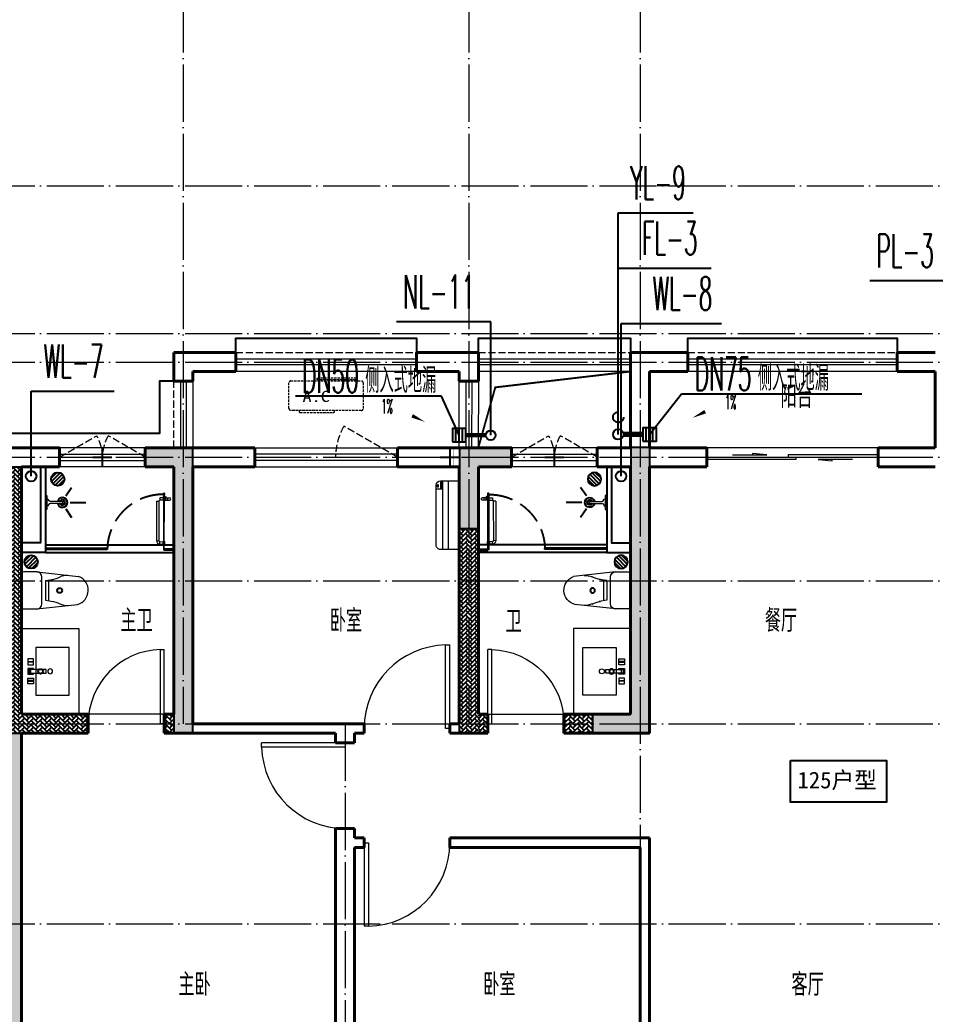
# Model space of a CAD drawing. Extents: x 27938 to 650306, y -92720 to 1524912.
# Drawn here: x 299599 to 309217, y 444882 to 455326 of the extents above; entities that cross this region are included whole.
import ezdxf

# ---------------------------------------------------------------- set-up
doc = ezdxf.new("R2010")
doc.units = 0
doc.header["$LTSCALE"] = 1000
doc.header["$MEASUREMENT"] = 0
doc.linetypes.add('DASH', pattern=[0.35, 0.25, -0.1])
doc.linetypes.add('DOTE', pattern=[2.42, 2, -0.2, 0.02, -0.2])
for name, color, linetype in [('COLUMN', 9, 'Continuous'), ('DIM_凝结', 3, 'Continuous'), ('DIM_废水', 3, 'Continuous'), ('DIM_污水', 3, 'Continuous'), ('DIM_雨水', 3, 'Continuous'), ('DIM_餐饮排水', 3, 'Continuous'), ('EQUIP_地漏', 7, 'Continuous'), ('EQUIP_污水', 7, 'Continuous'), ('IP-bath&kitchen-JOHNSON', 4, 'Continuous'), ('P-bath&kitchen-JOHNSON', 4, 'Continuous'), ('PIPE-凝结', 150, 'N'), ('PIPE-废水', 31, 'F'), ('PUB_TEXT', 4, 'Continuous'), ('TWT_LEAD', 3, 'Continuous'), ('VPIPE-凝结', 150, 'Continuous'), ('VPIPE-废水', 31, 'Continuous'), ('VPIPE-污水', 2, 'W'), ('VPIPE-雨水', 4, 'DASH'), ('保温', 6, 'Continuous'), ('机电标识类', 1, 'Continuous'), ('看线', 251, 'Continuous')]:
    doc.layers.add(name, color=color, linetype=linetype)
for name, color, linetype, lineweight in [('DOTE', 19, 'DOTE', 9), ('LVTRY', 1, 'Continuous', 13), ('PUB_HATCH', 8, 'Continuous', 9), ('WALL', 9, 'Continuous', 40), ('WINDOW', 8, 'Continuous', 15), ('平面-排水沟', 86, 'Continuous', 15), ('平面-栏杆', 135, 'Continuous', 15), ('平面-看线', 45, 'Continuous', 15), ('平面-空调室内机', 176, 'Continuous', 9), ('平面-空调预留孔', 173, 'Continuous', 15), ('空调', 76, 'Continuous', 13)]:
    doc.layers.add(name, color=color, linetype=linetype, lineweight=lineweight)
doc.styles.add('_TCH_DIM', font='SIMPLEX.shx', dxfattribs={"width": 0.6, "oblique": 10, "bigfont": 'hztxt.shx'})
doc.styles.add('_TWT_SERIAL', font='simplex.shx', dxfattribs={"width": 0.6, "oblique": 10, "height": 3, "bigfont": 'aadri.shx'})
doc.styles.get("Standard").update_dxf_attribs({"font": 'gbenor.shx', "bigfont": 'gbcbig.shx'})
doc.styles.add('黑体', font='simhei.ttf')
doc.linetypes.add('F', pattern='A,3,-0.2,["F",Standard,S=0.25,R=0,X=-0.1,Y=-0.115],-0.2', length=3.4)
doc.linetypes.add('N', pattern='A,3,-0.2,["N",Standard,S=0.25,R=0,X=-0.1,Y=-0.115],-0.2', length=3.4)
doc.linetypes.add('W', pattern='A,3,-0.2,["W",Standard,S=0.25,R=0,X=-0.1,Y=-0.115],-0.2', length=3.4)

# ---------------------------------------------------------------- blocks, each defined once
blk = doc.blocks.new('rrrrrrrrrrrra')
at = {"color": 0}
for p, q in [((-112, 459), (-112, 324)), ((253, 484), (-87, 484)), ((278, 324), (278, 459)), ((-112, 324), (-64, -103)), ((278, 324), (228, -116)), ((-59, 271), (224, 271)), ((-21, 232), (-34, 154)), ((186, 232), (-21, 232)), ((186, 232), (199, 154)), ((191, 200), (-26, 200))]:
    blk.add_line(p, q, dxfattribs=at)
for centre, radius, start, end in [((-87, 459), 25, 90, 180), ((253, 459), 25, 0, 90), ((-59, 324), 53.3, 180, 270), ((224, 324), 53.3, 270, 0), ((-323, 210), 294, 333.5369, 351.4828), ((488, 210), 294, 188.5172, 206.4631), ((149, -3), 224, 158.5202, 180), ((16, -3), 224, 0, 21.4798), ((84, -64), 153, 195.0773, 340.1181)]:
    blk.add_arc(centre, radius, start, end, dxfattribs=at)
blk = doc.blocks.new('A$C1E0F638F')
at = {"color": 0}
for points in [[(500, 435), (500, 85), (0, 85), (0, 435)], [(270, 30), (230, 30), (230, 195), (270, 195)], [(120, 0), (180, 0), (180, 60), (120, 60)], [(147, 55), (153, 55), (153, 5), (147, 5)], [(230, 30), (270, 30), (270, 10), (230, 10)], [(380, 0), (320, 0), (320, 60), (380, 60)], [(353, 55), (347, 55), (347, 5), (353, 5)]]:
    blk.add_lwpolyline(points, close=True, dxfattribs=at)
blk.add_lwpolyline([(270, 60), (280, 60), (280, 0), (220, 0), (220, 60), (230, 60)], dxfattribs=at)
blk.add_circle((250, 236), 26, dxfattribs=at)
blk = doc.blocks.new('135')
blk.add_hatch(color=0).paths.add_polyline_path([(5, 2), (4, -1), (-5, 2), (-4, 5)])
at = {"color": 0}
for p, q in [((-6, 19), (-3, 19)), ((-3, 19), (-6, 19)), ((-6, 3), (5, -2)), ((-6, 3), (-5, 3)), ((-5, 11), (-5, 31)), ((5, 11), (-5, 11)), ((5, 10), (-5, 10)), ((-5, 3), (-4, 6)), ((-4, 6), (5, 2)), ((0, 0), (0, 39)), ((6, 19), (3, 19)), ((3, 19), (6, 19)), ((4, -1), (5, 2)), ((5, 11), (5, 32)), ((4, -1), (6, -2))]:
    blk.add_line(p, q, dxfattribs=at)
for centre, radius, start, end in [((6, 16), 13.5, 151.0147, 204.8403), ((13, 4), 20.5, 163.0924, 182.0012), ((-6, 4), 1, 184.2275, 248.4661), ((-5, 22), 0.5, 335.7643, 151.0147), ((4, 18), 9.42, 155.7643, 171.9773), ((9, 15), 14.6, 166.278, 198.0953), ((14, 4), 19.5, 163.7443, 182.5269), ((-5, 3), 0.5, 181.9385, 247.2597), ((5, 22), 0.5, 29.8425, 204.574), ((-6, 17), 11.7, 10.475, 24.574), ((-6, 15), 12.4, 338.6449, 16.0476), ((29, 7), 24, 172.9439, 199.2318), ((-6, 16), 13.4, 334.9111, 29.8425), ((26, 6), 20.6, 169.1454, 199.9526), ((6, -1), 1.17, 247.4597, 19.9526), ((6, -1), 0.5, 247.4597, 19.2318)]:
    blk.add_arc(centre, radius, start, end, dxfattribs=at)
blk.add_open_spline([(-5, 31), (-4, 31), (-2, 33), (1, 29), (3, 31), (5, 32)], degree=3, knots=[0, 0, 0, 0, 3.066329, 6.218313, 11.124135, 11.124135, 11.124135, 11.124135], dxfattribs=at)
blk = doc.blocks.new('SDFAWERAWER')
at = {"layer": 'LVTRY', "color": 0}
for p, q in [((593941, -1242210), (593784, -1242595)), ((593965, -1242220), (593807, -1242604)), ((593941, -1242210), (593965, -1242220)), ((593988, -1242191), (593978, -1242214)), ((594007, -1242226), (593978, -1242214)), ((594017, -1242203), (593988, -1242191)), ((594016, -1242220), (594027, -1242193)), ((594016, -1242220), (594022, -1242223)), ((594026, -1242204), (594018, -1242222)), ((594018, -1242222), (594021, -1242220)), ((594025, -1242211), (594021, -1242220)), ((594023, -1242221), (594022, -1242223)), ((594022, -1242223), (594024, -1242222)), ((594023, -1242211), (594030, -1242194)), ((594024, -1242221), (594024, -1242222)), ((594025, -1242211), (594031, -1242197)), ((594027, -1242193), (594033, -1242195)), ((594028, -1242234), (594078, -1242255)), ((594030, -1242194), (594031, -1242197)), ((594032, -1242197), (594033, -1242195)), ((594033, -1242195), (594034, -1242197)), ((594034, -1242198), (594034, -1242197)), ((594047, -1242201), (594036, -1242229)), ((594036, -1242229), (594039, -1242230)), ((594037, -1242211), (594088, -1242232)), ((594039, -1242230), (594045, -1242214)), ((594039, -1242230), (594042, -1242228)), ((594042, -1242228), (594051, -1242205)), ((594050, -1242202), (594043, -1242218)), ((594047, -1242201), (594050, -1242202)), ((594050, -1242202), (594051, -1242205)), ((594057, -1242246), (594067, -1242223)), ((593784, -1242595), (593807, -1242604)), ((593803, -1242641), (593813, -1242618)), ((593803, -1242641), (593833, -1242653)), ((593813, -1242618), (593842, -1242630)), ((593842, -1242630), (593833, -1242653)), ((593834, -1242656), (593833, -1242653)), ((593845, -1242629), (593834, -1242656)), ((593836, -1242657), (593834, -1242656)), ((593848, -1242630), (593836, -1242657)), ((593845, -1242629), (593842, -1242630)), ((593848, -1242630), (593845, -1242629)), ((593847, -1242662), (593858, -1242634)), ((593847, -1242662), (593850, -1242663)), ((593850, -1242663), (593861, -1242635)), ((593852, -1242662), (593862, -1242637)), ((593858, -1242634), (593861, -1242635)), ((593861, -1242635), (593862, -1242637))]:
    blk.add_line(p, q, dxfattribs=at)
blk.add_lwpolyline([(593823, -1242717), (594046, -1242174), (594037, -1242170), (593814, -1242713)], close=True, dxfattribs=at)
blk.add_arc((594075, -1242240), 15.3, 281.7932, 33.7019, dxfattribs=at)
for centre, major_axis, start_param, end_param in [((593974, -1242224), (3.93, 9.6), 0, 1.570796), ((593817, -1242608), (13.5, 33.1), 1.570796, 3.141593), ((593817, -1242608), (3.93, 9.6), 1.570796, 3.141593)]:
    blk.add_ellipse(centre, major_axis=major_axis, ratio=1, start_param=start_param, end_param=end_param, dxfattribs=at)
at = {"layer": 'P-bath&kitchen-JOHNSON', "color": 0, "linetype": 'DASH'}
blk.add_arc((593810, -1242714), 586, 67.5369, 157.1325, dxfattribs=at)
at = {"layer": 'LVTRY', "color": 8, "xscale": -1, "rotation": 157.7329157530927}
blk.add_blockref('135', (594045, -1242162), dxfattribs=at)
blk = doc.blocks.new('A$C5DCB2F21')
at = {"layer": 'IP-bath&kitchen-JOHNSON', "color": 0}
for p, q in [((-68, -213), (-158, -275)), ((0, -261), (0, -425)), ((68, -213), (158, -275))]:
    blk.add_line(p, q, dxfattribs=at)
for centre, major_axis, ratio, start_param, end_param in [((0, -179), (-51, 0), 0.990052, -1.36297, 4.504563), ((0, -178), (-26.8, 0), 0.994812, -1.167677, 4.309269)]:
    blk.add_ellipse(centre, major_axis=major_axis, ratio=ratio, start_param=start_param, end_param=end_param, dxfattribs=at)
at = {"layer": 'LVTRY', "color": 0}
for p, q in [((74, 0), (-74, 0)), ((-10, -174), (-10, -49)), ((11, -174), (11, -49))]:
    blk.add_line(p, q, dxfattribs=at)
blk.add_lwpolyline([(74, 0), (74, -16), (-74, -16), (-74, 0)], dxfattribs=at)
for points in [[(-26, -31, -0.364142), (-38, -16, -0.020495)], [(-10, -49, 0.214893), (-26, -31, 7.649644)], [(11, -49, -0.21439), (26, -31, -7.649644)], [(26, -31, 0.364142), (38, -16, 0.020495)]]:
    blk.add_lwpolyline(points, format="xyb", dxfattribs=at)
blk.add_arc((0, -174), 10.5, 180, 0, dxfattribs=at)
for centre, major_axis, ratio, start_param, end_param in [((0, -181), (53.6, 0), 0.987577, 1.76809, 7.656688), ((-12, -165), (0, 1.43), 0.85, -1.570796, 4.712389), ((-12, -189), (0, 1.43), 0.85, 4.712389, 10.995574), ((12, -165), (0, 1.43), 0.85, 4.712389, 10.995574), ((12, -189), (0, 1.43), 0.85, 4.712389, 10.995574)]:
    blk.add_ellipse(centre, major_axis=major_axis, ratio=ratio, start_param=start_param, end_param=end_param, dxfattribs=at)
blk = doc.blocks.new('GDGDRGDGRD')
at = {"layer": 'IP-bath&kitchen-JOHNSON', "color": 0}
for p, q in [((490533, 524228), (491883, 524228)), ((490533, 524193), (491183, 524193)), ((490533, 524183), (491183, 524183)), ((491183, 524183), (491183, 524193)), ((491883, 524183), (491783, 524183)), ((491783, 524173), (491783, 524183)), ((491883, 524173), (491783, 524173)), ((490533, 524148), (491883, 524148))]:
    blk.add_line(p, q, dxfattribs=at)
for points in [[(490533, 525048), (490533, 524148), (490283, 524148)], [(490483, 525048), (490483, 524248), (490283, 524248)]]:
    blk.add_lwpolyline(points, dxfattribs=at)
at = {"layer": 'LVTRY', "color": 0}
blk.add_lwpolyline([(490883, 522448), (490283, 522448), (490283, 523348), (490883, 523348)], close=True, dxfattribs=at)
at = {"layer": 'IP-bath&kitchen-JOHNSON', "color": 8}
for name, p, rotation in [('A$C5DCB2F21', (490533, 524673), 90.008488524447), ('SDFAWERAWER', (-528536, 1449334), 22.25976934310711)]:
    blk.add_blockref(name, p, dxfattribs=dict(at, rotation=rotation))
at = {"layer": 'LVTRY', "color": 8, "extrusion": (0, 0, -1), "xscale": -1, "zscale": -1, "rotation": 270}
blk.add_blockref('rrrrrrrrrrrra', (-490766, 523666), dxfattribs=at)
at = {"layer": 'LVTRY', "color": 8, "xscale": -1, "rotation": 270}
blk.add_blockref('A$C1E0F638F', (490347, 522649), dxfattribs=at)
blk = doc.blocks.new('FSFSFSFS')
at = {"layer": 'IP-bath&kitchen-JOHNSON', "color": 0}
for p, q in [((496432, 524228), (495082, 524228)), ((495082, 524183), (495182, 524183)), ((495082, 524173), (495182, 524173)), ((495182, 524173), (495182, 524183)), ((496432, 524193), (495782, 524193)), ((495782, 524183), (495782, 524193)), ((496432, 524183), (495782, 524183)), ((496432, 524148), (495082, 524148))]:
    blk.add_line(p, q, dxfattribs=at)
for points in [[(496432, 525048), (496432, 524148), (496682, 524148)], [(496482, 525048), (496482, 524248), (496682, 524248)]]:
    blk.add_lwpolyline(points, dxfattribs=at)
at = {"layer": 'LVTRY', "color": 0}
blk.add_lwpolyline([(496082, 522448), (496682, 522448), (496682, 523348), (496082, 523348)], close=True, dxfattribs=at)
at = {"layer": 'IP-bath&kitchen-JOHNSON', "color": 8, "xscale": -1}
for name, p, rotation in [('SDFAWERAWER', (1515501, 1449334), 337.7402306568929), ('A$C5DCB2F21', (496432, 524673), 269.991511475553)]:
    blk.add_blockref(name, p, dxfattribs=dict(at, rotation=rotation))
at = {"layer": 'LVTRY', "color": 8, "extrusion": (0, 0, -1), "zscale": -1, "rotation": 90.00000000000001}
blk.add_blockref('rrrrrrrrrrrra', (-496199, 523666), dxfattribs=at)
at = {"layer": 'LVTRY', "color": 8, "rotation": 90.00000000000001}
blk.add_blockref('A$C1E0F638F', (496617, 522649), dxfattribs=at)
blk = doc.blocks.new('FGDGDRGSDGDG')
at = {"layer": 'DOTE', "linetype": 'DOTE', "ltscale": 0.3}
for p, q in [((519382, 529998), (519382, 522348)), ((522382, 529998), (522382, 522348)), ((524182, 529998), (524182, 513948)), ((488182, 527998), (546982, 527998)), ((488182, 526448), (546982, 526448)), ((488182, 526148), (546982, 526148)), ((488182, 525148), (546982, 525148)), ((488182, 523848), (546982, 523848)), ((488182, 522348), (546982, 522348)), ((521082, 522348), (521082, 513948)), ((488182, 520248), (546982, 520248))]:
    blk.add_line(p, q, dxfattribs=at)
blk = doc.blocks.new('gdfgdgdgr')
at = {"layer": 'PUB_HATCH'}
for points in [[(506078, 529114), (506378, 529114), (506378, 526314), (506578, 526314), (506578, 529314), (506078, 529314)], [(509928, 529114), (509928, 529314), (509378, 529314), (509378, 528464), (509578, 528464), (509578, 529114)], [(511378, 529314), (511178, 529314), (511178, 529114), (511178, 529114), (511178, 526514), (510778, 526514), (510778, 526314), (511378, 526314)]]:
    blk.add_hatch(color=256, dxfattribs=at).paths.add_polyline_path(points)
at = {"layer": 'COLUMN', "color": 8}
for p, q in [((506578, 529314), (506078, 529314)), ((506078, 529314), (506078, 529114)), ((506578, 526314), (506578, 529314)), ((509928, 529314), (509378, 529314)), ((509378, 529314), (509378, 528464)), ((509928, 529114), (509928, 529314)), ((511378, 529314), (511178, 529314)), ((511178, 529314), (511178, 529114)), ((511378, 526314), (511378, 529314)), ((506078, 529114), (506378, 529114)), ((506378, 529114), (506378, 526314)), ((509578, 528464), (509578, 529114)), ((509578, 529114), (509928, 529114)), ((511178, 529114), (511178, 529114)), ((511178, 529114), (511178, 526514)), ((509378, 528464), (509578, 528464)), ((511178, 526514), (510778, 526514)), ((510778, 526514), (510778, 526314)), ((506378, 526314), (506578, 526314)), ((510778, 526314), (511378, 526314))]:
    blk.add_line(p, q, dxfattribs=at)
blk = doc.blocks.new('dongkong')
at = {"color": 0}
blk.add_wipeout([(-603756, 210771), (-603756, 210571), (-603836, 210571), (-603836, 210771)], dxfattribs=at)
at = {"layer": '机电标识类', "color": 0, "linetype": 'DASH', "ltscale": 400}
for p, q in [((-603796, 210771), (-603796, 210571)), ((-603896, 210671), (-603696, 210671))]:
    blk.add_line(p, q, dxfattribs=at)
at = {"layer": '空调', "color": 0, "linetype": 'DASH', "const_width": 2}
blk.add_lwpolyline([(-603756, 210771), (-603756, 210571), (-603836, 210571), (-603836, 210771)], close=True, dxfattribs=at)
blk = doc.blocks.new('A$C001338C2')
at = {"color": 0}
for p, q in [((845, 304), (55, 304)), ((109, 215), (109, 304)), ((0, 249), (0, 22)), ((900, 22), (900, 249)), ((22, 0), (878, 0))]:
    blk.add_line(p, q, dxfattribs=at)
at = {"color": 0, "lineweight": 5}
for p, q in [((900, 215), (0, 215)), ((900, 143), (0, 143))]:
    blk.add_line(p, q, dxfattribs=at)
at = {"color": 0}
for points in [[(73, 275), (57, 275, -0.414214), (51, 281), (51, 283, -0.414214), (57, 289), (73, 289, -0.414214), (79, 283), (79, 281, -0.414214)], [(89, 226), (22, 226, -0.414214), (17, 232), (17, 243, -0.414214), (22, 249), (89, 249, -0.414214), (95, 243), (95, 232, -0.414214)]]:
    blk.add_lwpolyline(points, format="xyb", close=True, dxfattribs=at)
for centre, radius, start, end in [((55, 249), 55, 90, 180), ((845, 249), 55, 360, 90), ((22, 22), 22, 180, 270), ((878, 22), 22, 270, 360)]:
    blk.add_arc(centre, radius, start, end, dxfattribs=at)
blk = doc.blocks.new('A$C263B1184')
at = {"layer": '保温', "linetype": 'ByBlock', "ltscale": 10}
h = blk.add_hatch(dxfattribs=at)
h.set_pattern_fill('AR-HBONE', color=251, scale=55)
h.set_pattern_definition([(45, (-1017960.394, -343310.663), (0, 47.4157523), [100.584, -33.528]), (135, (-1017936.686, -343286.955), (3e-15, 47.4157523), [100.584, -33.528])])
h.paths.add_polyline_path([(8900, 6200), (8900, 8350), (9100, 8350), (9100, 6200)])
h = blk.add_hatch(dxfattribs=at)
h.set_pattern_fill('AR-HBONE', color=251, scale=55)
h.set_pattern_definition([(45, (-1016860.394, -345260.66), (0, 47.4157523), [100.584, -33.528]), (135, (-1016836.686, -345236.954), (3e-15, 47.4157523), [100.584, -33.528])])
h.paths.add_polyline_path([(7700, 6200), (7700, 6400), (8000, 6400), (8000, 6200)])
h = blk.add_hatch(dxfattribs=at)
h.set_pattern_fill('AR-HBONE', color=251, scale=55)
h.set_pattern_definition([(45, (-1017760.394, -345260.66), (0, 47.4157523), [100.584, -33.528]), (135, (-1017736.686, -345236.954), (3e-15, 47.4157523), [100.584, -33.528])])
h.paths.add_polyline_path([(8800, 6200), (8800, 6400), (8900, 6400), (8900, 6200)])
h = blk.add_hatch(dxfattribs=at)
h.set_pattern_fill('AR-HBONE', color=251, scale=55)
h.set_pattern_definition([(45, (-1021060.394, -345260.66), (0, 47.4157523), [100.584, -33.528]), (135, (-1021036.686, -345236.954), (3e-15, 47.4157523), [100.584, -33.528])])
h.paths.add_polyline_path([(12100, 6200), (12100, 6400), (12200, 6400), (12200, 6200)])
at = {"layer": '保温', "color": 251, "linetype": 'ByBlock', "ltscale": 10}
blk.add_line((9100, 6300), (9100, 6200), dxfattribs=at)
blk = doc.blocks.new('A$C6C4C4DE5')
at = {"layer": '保温', "linetype": 'ByBlock', "ltscale": 10}
h = blk.add_hatch(dxfattribs=at)
h.set_pattern_fill('AR-HBONE', color=251, scale=55)
h.set_pattern_definition([(45, (-445516.58, -596648.81), (0, 47.4157523), [100.584, -33.528]), (135, (-445492.87, -596625.102), (3e-15, 47.4157523), [100.584, -33.528])])
edge = h.paths.add_edge_path()
edge.add_line((200, 5200), (200, 7800))
edge.add_line((200, 7800), (0, 7800))
edge.add_line((0, 7800), (0, 5200))
edge.add_line((0, 5200), (200, 5200))
h = blk.add_hatch(dxfattribs=at)
h.set_pattern_fill('AR-HBONE', color=251, scale=55)
h.set_pattern_definition([(45, (-445516.58, -596648.81), (0, 47.4157523), [100.584, -33.528]), (135, (-445492.87, -596625.102), (3e-15, 47.4157523), [100.584, -33.528])])
edge = h.paths.add_edge_path()
edge.add_line((900, 5000), (900, 5200))
edge.add_line((900, 5200), (-700, 5200))
edge.add_line((-700, 5200), (-700, 5000))
edge.add_line((-700, 5000), (900, 5000))
at = {"layer": '保温', "linetype": 'Continuous', "ltscale": 10}
h = blk.add_hatch(dxfattribs=at)
h.set_pattern_fill('HEX', color=251, scale=10, angle=90, style=0)
h.set_pattern_definition([(90, (-503782.47, -516048.461), (-16.49778, 1e-15), [9.525, -19.05]), (210, (-503782.47, -516048.461), (8.24889, -14.2874966), [9.525, -19.05]), (150, (-503782.47, -516038.936), (-8.24889, -14.2874966), [9.525, -19.05])])
edge = h.paths.add_edge_path()
edge.add_line((200, 5000), (0, 5000))
edge.add_line((0, 5000), (0, 0))
edge.add_line((0, 0), (200, 0))
edge.add_line((200, 0), (200, 5000))
at = {"layer": '保温', "color": 251, "linetype": 'ByBlock', "ltscale": 10}
for p, q in [((0, 7800), (200, 7800)), ((0, 5000), (200, 5000)), ((0, 0), (200, 0))]:
    blk.add_line(p, q, dxfattribs=at)
blk = doc.blocks.new('A$C12C278E8')
at = {"color": 8}
blk.add_wipeout([(-60, 0), (-60, -200), (-140, -200), (-140, 0)], dxfattribs=at)
at = {"layer": '机电标识类', "color": 8, "linetype": 'DASH', "ltscale": 400}
for p, q in [((-100, 0), (-100, -200)), ((-200, -100), (0, -100))]:
    blk.add_line(p, q, dxfattribs=at)
at = {"layer": '空调', "color": 8, "linetype": 'DASH', "const_width": 2}
blk.add_lwpolyline([(-60, 0), (-60, -200), (-140, -200), (-140, 0)], close=True, dxfattribs=at)
blk = doc.blocks.new('gsergvr')
at = {"layer": '平面-空调预留孔', "color": 0, "linetype": 'DASH', "ltscale": 0.1}
for p, q in [((34075, 17176), (34075, 17166)), ((34085, 17156), (34438, 17156)), ((34448, 17166), (34448, 17176))]:
    blk.add_line(p, q, dxfattribs=at)
blk.add_lwpolyline([(34729, 17176), (33989, 17176, -0.414214), (33969, 17196), (33969, 17466, -0.414214), (33989, 17486), (34729, 17486, -0.414214), (34749, 17466), (34749, 17196, -0.414214)], format="xyb", close=True, dxfattribs=at)
blk.add_lwpolyline([(34679, 17515), (34260, 17515), (34260, 17500), (34679, 17500)], close=True, dxfattribs=at)
for centre, start, end in [((34085, 17166), 180, 270), ((34438, 17166), 270, 0)]:
    blk.add_arc(centre, 10, start, end, dxfattribs=at)
at = {"layer": '平面-空调预留孔', "color": 0, "linetype": 'DASH', "ltscale": 0.1, "style": '黑体', "width": 1.2}
blk.add_text('A.C', height=117, dxfattribs=at).set_placement((34111, 17265))
blk = doc.blocks.new('rtyryrtyeeretee')
at = {"layer": '平面-空调预留孔', "color": 8}
blk.add_blockref('gsergvr', (635673, 326706), dxfattribs=at)
blk = doc.blocks.new('$TwtSys$00000137')
at = {"color": 7}
for p, q in [((-46.875, -93.75), (-46.875, 93.75)), ((0, -93.75), (0, 93.75)), ((46.875, -93.75), (46.875, 93.75))]:
    blk.add_line(p, q, dxfattribs=at)
blk.add_lwpolyline([(-93.75, -93.75), (93.75, -93.75), (93.75, 93.75), (-93.75, 93.75)], close=True, dxfattribs=at)
blk = doc.blocks.new('$WINLIB2D$00000001')
at = {"color": 0}
for points in [[(-0.5, 0.5), (-0.5, -0.5)], [(-0.5, 0.5), (0.5, 0.5)], [(0.5, -0.5), (0.5, 0.5)], [(0.5, 0.1667), (-0.5, 0.1667)], [(0.5, -0.1667), (-0.5, -0.1667)], [(-0.5, -0.5), (0.5, -0.5)]]:
    blk.add_lwpolyline(points, dxfattribs=at)
blk = doc.blocks.new('$DorLib2D$00000001')
for p, q in [((0.45, 0.975), (0.5, 0.975)), ((0.45, 0), (0.45, 0.975)), ((0.5, 0), (0.5, 0.975)), ((0.5, 0), (0.45, 0))]:
    blk.add_line(p, q)
at = {"lineweight": 13}
blk.add_arc((0.475, 0), 0.975, 91.4693, 180, dxfattribs=at)
blk = doc.blocks.new('$DorLib2D$00000131')
at = {"color": 0, "linetype": 'Continuous'}
for p, q in [((0.15, 0.125), (0.2319, 0.1973)), ((0.2319, 0.1973), (0.2319, 0.125)), ((-0.5, 0.125), (-0.5, 0)), ((0.0192, 0.125), (-0.5, 0.125)), ((0.0192, 0), (0.0192, 0.125)), ((0.35, 0.125), (0.15, 0.125)), ((-0.5, 0), (0.0192, 0)), ((-0.024, 0), (0.5, 0)), ((-0.024, -0.125), (-0.024, 0)), ((0.5, 0), (0.5, -0.125)), ((-0.35, -0.125), (-0.15, -0.125)), ((-0.2319, -0.1973), (-0.2319, -0.125)), ((-0.15, -0.125), (-0.2319, -0.1973)), ((0.5, -0.125), (-0.024, -0.125))]:
    blk.add_line(p, q, dxfattribs=at)
blk = doc.blocks.new('$TwtSys$00000141')
for p, q in [((-141, 12), (-15, 138)), ((-141, 12), (-15, 138)), ((-131, -53), (53, 131)), ((-131, -53), (53, 131)), ((-100, -100), (100, 100)), ((-100, -100), (100, 100)), ((-49, -131), (131, 49)), ((-49, -131), (131, 49)), ((17, -138), (138, -17)), ((17, -138), (138, -17))]:
    blk.add_line(p, q)
blk.add_circle((0, 0), 141)
blk.add_circle((0, 0), 141)
blk = doc.blocks.new('$TwtSys$00000147')
blk.add_circle((0, 0, 0), 25)

msp = doc.modelspace()

# ---------------------------------------------------------------- linework, layer by layer
at = {"color": 8}
msp.add_lwpolyline([(307698.1, 447545.7), (308704.1, 447545.7), (308704.1, 447109.7), (307698.1, 447109.7)], close=True, dxfattribs=at)
at = {"layer": 'DIM_凝结'}
for p, q in [((304546.3, 452154.7), (303556.8, 452154.7)), ((304546.3, 450962.1), (304546.3, 452154.7))]:
    msp.add_line(p, q, dxfattribs=at)
at = {"layer": 'DIM_废水'}
for p, q in [((305886.6, 450971.6), (305886.6, 452717.1)), ((305886.6, 452717.1), (306861.4, 452717.1))]:
    msp.add_line(p, q, dxfattribs=at)
at = {"layer": 'DIM_污水'}
for p, q in [((305916.6, 452136.1), (306971.8, 452136.1)), ((299716.6, 450532.1), (299716.6, 451425.1)), ((299716.6, 451425.1), (300590, 451425.1))]:
    msp.add_line(p, q, dxfattribs=at)
at = {"layer": 'DIM_雨水'}
for p, q in [((305886.6, 451151.6), (305886.6, 453300)), ((305886.6, 453300), (306674.6, 453300))]:
    msp.add_line(p, q, dxfattribs=at)
at = {"layer": 'DIM_餐饮排水'}
msp.add_line((309516.6, 452585.2), (308528.9, 452585.2), dxfattribs=at)
at = {"layer": 'PIPE-凝结', "const_width": 45}
msp.add_lwpolyline([(304496.3, 450962.1), (304286.3, 450962.1)], dxfattribs=at)
at = {"layer": 'PIPE-废水', "const_width": 55}
msp.add_lwpolyline([(305941.6, 450971.6), (306146.3, 450971.6)], dxfattribs=at)
at = {"layer": 'TWT_LEAD'}
for p, q in [((304030, 451373.4), (302494.2, 451373.4)), ((304216.3, 450962.1), (304030, 451373.4)), ((306216.6, 450971.6), (306552, 451396.1)), ((306552, 451396.1), (308445.2, 451396.1))]:
    msp.add_line(p, q, dxfattribs=at)
at = {"layer": 'VPIPE-凝结'}
msp.add_circle((304546.3, 450962.1), 50, dxfattribs=at)
at = {"layer": 'VPIPE-废水'}
msp.add_circle((305886.6, 450971.6), 55, dxfattribs=at)
at = {"layer": 'VPIPE-污水'}
msp.add_circle((299716.6, 450532.1), 55, dxfattribs=at)
at = {"layer": 'VPIPE-雨水'}
msp.add_circle((305886.6, 451151.6), 55, dxfattribs=at)
at = {"layer": 'WALL', "color": 8}
for p, q in [((301866.5, 451832.1), (301216.6, 451832.1)), ((301216.6, 451832.1), (301216.6, 451532.1)), ((301866.5, 451632.1), (301866.5, 451832.1)), ((304416.6, 451832.1), (303766.5, 451832.1)), ((303766.5, 451632.1), (303766.5, 451832.1)), ((304416.6, 451832.1), (304416.6, 451532.1)), ((306616.6, 451832.1), (306016.6, 451832.1)), ((306616.6, 451632.1), (306616.6, 451832.1)), ((309216.6, 451832.1), (308816.6, 451832.1)), ((308816.6, 451632.1), (308816.6, 451832.1)), ((301866.5, 451632.1), (301416.6, 451632.1)), ((301416.6, 451632.1), (301416.6, 451532.1)), ((304216.6, 451632.1), (303766.5, 451632.1)), ((304216.6, 451632.1), (304216.6, 451532.1)), ((306616.6, 451632.1), (306216.6, 451632.1)), ((309216.6, 451632.1), (308816.6, 451632.1)), ((301416.6, 451532.1), (301216.6, 451532.1)), ((304416.6, 451532.1), (304216.6, 451532.1)), ((300016.6, 450832.1), (299516.6, 450832.1)), ((300016.6, 450632.1), (300016.6, 450832.1)), ((301316.6, 450832.1), (300916.6, 450832.1)), ((300916.6, 450832.1), (300916.6, 450632.1)), ((302066.5, 450832.1), (301316.6, 450832.1)), ((302066.5, 450632.1), (302066.5, 450832.1)), ((303566.5, 450832.1), (303566.5, 450632.1)), ((299616.6, 450632.1), (299616.6, 448032.1)), ((299616.6, 450632.1), (300016.6, 450632.1)), ((300916.6, 450632.1), (301216.6, 450632.1)), ((301216.6, 450632.1), (301216.6, 448032.1)), ((301416.6, 450632.1), (302066.5, 450632.1)), ((301416.6, 450632.1), (301416.6, 447932.1)), ((300316.6, 448032.1), (299616.6, 448032.1)), ((300316.6, 447832.1), (300316.6, 448032.1)), ((301216.6, 448032.1), (301116.6, 448032.1)), ((301116.6, 448032.1), (301116.6, 447832.1)), ((304516.6, 448032.1), (304416.6, 448032.1)), ((304516.6, 447832.1), (304516.6, 448032.1)), ((306016.6, 448032.1), (305316.6, 448032.1)), ((305316.6, 448032.1), (305316.6, 447832.1)), ((303016.6, 447932.1), (301416.6, 447932.1)), ((303216.6, 447932.1), (303016.6, 447932.1)), ((303216.6, 447832.1), (303216.6, 447932.1)), ((304216.6, 447932.1), (304116.6, 447932.1)), ((304116.6, 447932.1), (304116.6, 447832.1)), ((299616.6, 447832.1), (299616.6, 442832.1)), ((299616.6, 447832.1), (300316.6, 447832.1)), ((301116.6, 447832.1), (301316.6, 447832.1)), ((302916.6, 447832.1), (301316.6, 447832.1)), ((302916.6, 447832.1), (302916.6, 447732.1)), ((303116.6, 447832.1), (303216.6, 447832.1)), ((303116.6, 447732.1), (303116.6, 447832.1)), ((304116.6, 447832.1), (304316.6, 447832.1)), ((304316.6, 447832.1), (304516.6, 447832.1)), ((305316.6, 447832.1), (306216.6, 447832.1)), ((302916.6, 447732.1), (303116.6, 447732.1)), ((303116.6, 446832.1), (302916.6, 446832.1)), ((302916.6, 446832.1), (302916.6, 446632.1)), ((303116.6, 446732.1), (303116.6, 446832.1)), ((303216.6, 446732.1), (303116.6, 446732.1)), ((303216.6, 446632.1), (303216.6, 446732.1)), ((306216.6, 446732.1), (304116.6, 446732.1)), ((304116.6, 446732.1), (304116.6, 446632.1)), ((306216.6, 446732.1), (306216.6, 443432.1)), ((302916.6, 446632.1), (302916.6, 443432.1)), ((303116.6, 446632.1), (303216.6, 446632.1)), ((303116.6, 446632.1), (303116.6, 443432.1)), ((304116.6, 446632.1), (306116.6, 446632.1)), ((306116.6, 446632.1), (306116.6, 443432.1))]:
    msp.add_line(p, q, dxfattribs=at)
at = {"layer": 'WINDOW'}
for p, q in [((301116.6, 448032.1), (300316.6, 448032.1)), ((304516.6, 448032.1), (305316.6, 448032.1))]:
    msp.add_line(p, q, dxfattribs=at)
at = {"layer": 'WINDOW', "color": 8, "linetype": 'DASH', "ltscale": 0.3}
msp.add_lwpolyline([(303566.5, 450732.1), (303003.4, 451056.7, 0.1314846), (302916.5, 450732.1)], format="xyb", dxfattribs=at)
at = {"layer": '平面-排水沟', "color": 8}
for points in [[(306951.1, 451281.8, 0, 0, 0), (306665, 451145, 0, 40, 0), (306800.3, 451209.7, 0, 0, 0)], [(303570.4, 451238.9, 0, 0, 0), (303856.5, 451102.1, 0, 40, 0), (303721.2, 451166.8, 0, 0, 0)]]:
    msp.add_lwpolyline(points, format="xyseb", dxfattribs=at)
at = {"layer": '平面-栏杆', "color": 8}
for points in [[(303766.5, 451762.1), (301866.5, 451762.4)], [(303766.5, 451702.1), (301866.5, 451702.4)], [(306016.6, 451762.1), (304416.6, 451762.4)], [(306016.6, 451702.1), (304416.6, 451702.4)], [(308816.6, 451762.1), (306616.6, 451762.4)], [(308816.6, 451702.1), (306616.6, 451702.4)], [(301286.9, 451532.1), (301286.6, 450832.1)], [(301346.9, 451532.1), (301346.6, 450832.1)], [(304286.6, 451532.1), (304286.3, 450832.1)], [(304346.6, 451532.1), (304346.3, 450832.1)]]:
    msp.add_lwpolyline(points, dxfattribs=at)
at = {"layer": '平面-看线', "color": 8, "linetype": 'DASH', "ltscale": 0.3}
for p, q in [((301866.5, 451832.4), (303766.5, 451832.1)), ((304416.6, 451832.4), (306016.6, 451832.1)), ((306616.6, 451832.4), (308816.6, 451832.1)), ((301216.6, 450832.1), (301216.9, 451532.1))]:
    msp.add_line(p, q, dxfattribs=at)
at = {"layer": '平面-看线', "color": 8}
msp.add_line((304216.3, 450832.1), (304216.6, 451532.1), dxfattribs=at)
for points in [[(303766.5, 451632.1), (301866.5, 451632.4)], [(306016.6, 451632.1), (304416.6, 451632.4)], [(308816.6, 451632.1), (306616.6, 451632.4)], [(301416.9, 451532.1), (301416.6, 450832.1)], [(304416.6, 451532.1), (304416.3, 450832.1)]]:
    msp.add_lwpolyline(points, dxfattribs=at)
at = {"layer": '看线', "color": 8, "ltscale": 0.5}
for points in [[(301866.5, 451832.1), (301866.5, 451982.1), (303766.5, 451982.1), (303766.5, 451832.1)], [(304416.6, 451832.1), (304416.6, 451982.1), (306016.6, 451982.1), (306016.6, 451832.1)], [(306616.6, 451832.1), (306616.6, 451982.1), (308816.6, 451982.1), (308816.6, 451832.1)], [(301216.9, 451532.1), (301066.9, 451532.1), (301066.9, 450982.1), (299516.6, 450982.1)]]:
    msp.add_lwpolyline(points, dxfattribs=at)

# ---------------------------------------------------------------- block references
msp.add_blockref('FGDGDRGSDGDG', (-218065.9, -74416.4))
at = {"color": 8}
for name, p in [('gdfgdgdgr', (-205160.8, -78481.8)), ('rtyryrtyeeretee', (-367215.5, 107341.1)), ('GDGDRGDGRD', (-190665.9, -74416.4)), ('FSFSFSFS', (-190665.9, -74416.4))]:
    msp.add_blockref(name, p, dxfattribs=at)
at = {"layer": 'EQUIP_地漏'}
for name, p, xscale, yscale, zscale in [('$TwtSys$00000137', (304216.3, 450962.1), 0.75, 0.75, 0.75), ('$TwtSys$00000137', (306216.6, 450971.6), 0.75, 0.75, 0.75), ('$TwtSys$00000141', (305636.5, 450502.1), 0.5, -0.5, 0.5)]:
    msp.add_blockref(name, p, dxfattribs=dict(at, xscale=xscale, yscale=yscale, zscale=zscale))
at = {"layer": 'EQUIP_地漏', "xscale": 0.5, "zscale": 0.5}
for p, yscale, rotation in [((299996.7, 450502.1), 0.5, 180), ((299716.6, 449631.8), 0.5, 180.0000000000106), ((305916.6, 449631.8), -0.5, 1.06647678793406e-11)]:
    msp.add_blockref('$TwtSys$00000141', p, dxfattribs=dict(at, yscale=yscale, rotation=rotation))
at = {"layer": 'EQUIP_污水', "rotation": 1.065775117004206e-11}
for p in [(300016.7, 449331.9), (299816.7, 448482.1)]:
    msp.add_blockref('$TwtSys$00000147', p, dxfattribs=at)
at = {"layer": 'EQUIP_污水', "yscale": -1, "rotation": 180.0000000000106}
for p in [(305616.5, 449331.9), (305816.5, 448482.1)]:
    msp.add_blockref('$TwtSys$00000147', p, dxfattribs=at)
at = {"layer": 'WINDOW'}
for name, p, xscale, yscale, zscale, rotation in [('$WINLIB2D$00000001', (302816.5, 450732.1), -1500, 200, -1500, 180), ('$DorLib2D$00000001', (303666.6, 447882.1), -900, -900, -900, 180), ('$DorLib2D$00000001', (300716.6, 447932.1), -800, -800, -800, 180), ('$DorLib2D$00000001', (304916.6, 447932.1), -800, 800, -800, 1.247309936305199e-08), ('$DorLib2D$00000001', (303016.6, 447282.1), -900, -900, -900, 270), ('$DorLib2D$00000001', (303666.6, 446682.1), -900, -900, -900, 1.247525101050602e-08)]:
    msp.add_blockref(name, p, dxfattribs=dict(at, xscale=xscale, yscale=yscale, zscale=zscale, rotation=rotation))
at = {"layer": '平面-空调预留孔', "color": 8, "xscale": -0.8000000000465648, "yscale": 0.8000000000465648, "zscale": 0.8000000000465646, "rotation": 89.99999976656984}
msp.add_blockref('A$C001338C2', (304216.5, 450482.4), dxfattribs=at)

# ---------------------------------------------------------------- texts
at = {"color": 8, "style": '黑体'}
msp.add_text('125户型', height=175, dxfattribs=at).set_placement((307770.2, 447253.5))
at = {"layer": 'DIM_凝结', "color": 7, "style": '_TWT_SERIAL', "width": 0.48}
msp.add_text('NL-11', height=350, dxfattribs=at).set_placement((303626.8, 452294.7))
at = {"layer": 'DIM_废水', "color": 7, "style": '_TWT_SERIAL', "width": 0.48}
msp.add_text('FL-3', height=350, dxfattribs=at).set_placement((306137.6, 452857.1))
at = {"layer": 'DIM_污水', "color": 7, "style": '_TWT_SERIAL', "width": 0.48}
for s, p in [('WL-8', (306248.9, 452276.1)), ('WL-7', (299850.2, 451565.1))]:
    msp.add_text(s, height=350, dxfattribs=at).set_placement(p)
at = {"layer": 'DIM_雨水', "color": 7, "style": '_TWT_SERIAL', "width": 0.48}
msp.add_text('YL-9', height=350, dxfattribs=at).set_placement((306013.4, 453440))
at = {"layer": 'DIM_餐饮排水', "color": 7, "style": '_TWT_SERIAL', "width": 0.48}
msp.add_text('PL-3', height=350, dxfattribs=at).set_placement((308598.9, 452725.2))
at = {"layer": 'PUB_TEXT', "color": 8}
for s, height, p in [('阳台', 236.31, (307592.2, 451249.4)), ('主卫', 236.31, (300655.2, 448896.4)), ('卧室', 236.31, (302855.2, 448896.4)), ('卫', 236.3, (304703, 448887.4)), ('餐厅', 236.31, (307426.5, 448896.4)), ('主卧', 236.31, (301263.8, 445074.6)), ('卧室', 236.31, (304467, 445074.6)), ('客厅', 236.31, (307706.7, 445074.6))]:
    msp.add_text(s, height=height, dxfattribs=at).set_placement(p)
at = {"layer": 'TWT_LEAD', "color": 7, "style": '_TWT_SERIAL'}
for s, height, width, p in [('DN50', 350, 0.48, (302564.2, 451408.4)), ('侧入式地漏', 261.81, 0.6, (303228.2, 451408.4)), ('DN75', 350, 0.48, (306690, 451431.1)), ('侧入式地漏', 261.81, 0.6, (307354, 451431.1))]:
    msp.add_text(s, height=height, dxfattribs=dict(at, width=width)).set_placement(p)
at = {"layer": '平面-排水沟', "color": 8, "style": '_TCH_DIM', "width": 0.423529}
for p in [(307009.8, 451235.5), (303398.5, 451192.6)]:
    msp.add_text('1%', height=148.75, dxfattribs=at).set_placement(p)

# ---------------------------------------------------------------- next in the draw order: block references
at = {"layer": '平面-空调室内机', "color": 8, "ltscale": 0.3, "xscale": -1, "rotation": 180}
for p in [(904262.6, 661403), (909012.6, 661402.9)]:
    msp.add_blockref('dongkong', p, dxfattribs=at)

# ---------------------------------------------------------------- next in the draw order: linework, layer by layer
at = {"layer": 'WINDOW', "color": 8, "linetype": 'DASH', "ltscale": 0.3}
for points in [[(300016.6, 450732.1), (300406.3, 450957, -0.1316053), (300466.6, 450732.1)], [(300916.6, 450732.1), (300526.8, 450957, 0.1316053), (300466.6, 450732.1)], [(304766.6, 450732.1), (305156.3, 450957, -0.1316053), (305216.6, 450732.1)], [(305666.6, 450732.1), (305276.8, 450957, 0.1316053), (305216.6, 450732.1)]]:
    msp.add_lwpolyline(points, format="xyb", dxfattribs=at)

# ---------------------------------------------------------------- next in the draw order: block references
at = {"color": 8}
msp.add_blockref('A$C6C4C4DE5', (299416.6, 442832.1), dxfattribs=at)
at = {"color": 8, "xscale": -1}
msp.add_blockref('A$C263B1184', (313316.6, 441632.1), dxfattribs=at)
at = {"layer": 'WINDOW', "xscale": 900, "yscale": 200, "zscale": 900, "rotation": 180}
msp.add_blockref('$WINLIB2D$00000001', (300466.6, 450732.1), dxfattribs=at)

# ---------------------------------------------------------------- next in the draw order: block references
at = {"color": 8}
msp.add_blockref('A$C12C278E8', (304216, 450832.1), dxfattribs=at)

# ---------------------------------------------------------------- next in the draw order: linework, layer by layer
at = {"color": 8, "const_width": 20}
msp.add_lwpolyline([(304416.3, 450832.1), (304594.5, 451465.5), (306016.6, 451632.1)], dxfattribs=at)
at = {"layer": 'DIM_污水'}
msp.add_line((305916.6, 450532.1), (305916.6, 452136.1), dxfattribs=at)
at = {"layer": 'VPIPE-污水'}
msp.add_circle((305916.6, 450532.1), 55, dxfattribs=at)
at = {"layer": 'WALL', "color": 8}
for p, q in [((306016.6, 451832.1), (306016.6, 450832.1)), ((306216.6, 451632.1), (306216.6, 450832.1)), ((309216.6, 451632.1), (309216.6, 450832.1)), ((304316.6, 450832.1), (303566.5, 450832.1)), ((304766.6, 450832.1), (304316.6, 450832.1)), ((304766.6, 450632.1), (304766.6, 450832.1)), ((306016.6, 450832.1), (305666.6, 450832.1)), ((305666.6, 450832.1), (305666.6, 450632.1)), ((306816.6, 450832.1), (306216.6, 450832.1)), ((306816.6, 450632.1), (306816.6, 450832.1)), ((309216.6, 450832.1), (308616.6, 450832.1)), ((308616.6, 450832.1), (308616.6, 450632.1)), ((303566.5, 450632.1), (304216.6, 450632.1)), ((304216.6, 450632.1), (304216.6, 447932.1)), ((304416.6, 450632.1), (304766.6, 450632.1)), ((304416.6, 450632.1), (304416.6, 448032.1)), ((305666.6, 450632.1), (306016.6, 450632.1)), ((306016.6, 450632.1), (306016.6, 448032.1)), ((306216.6, 450632.1), (306816.6, 450632.1)), ((306216.6, 450632.1), (306216.6, 447832.1)), ((308616.6, 450632.1), (309216.6, 450632.1))]:
    msp.add_line(p, q, dxfattribs=at)
at = {"layer": 'WINDOW'}
msp.add_line((308616.6, 450832.1), (306816.6, 450832.1), dxfattribs=at)

# ---------------------------------------------------------------- next in the draw order: block references
at = {"layer": 'WINDOW', "yscale": 200, "rotation": 180}
for name, p, xscale, zscale in [('$WINLIB2D$00000001', (305216.6, 450732.1), 900, 900), ('$DorLib2D$00000131', (307716.6, 450732.1), -1800, -1800)]:
    msp.add_blockref(name, p, dxfattribs=dict(at, xscale=xscale, zscale=zscale))

doc.saveas('drawing.dxf')
